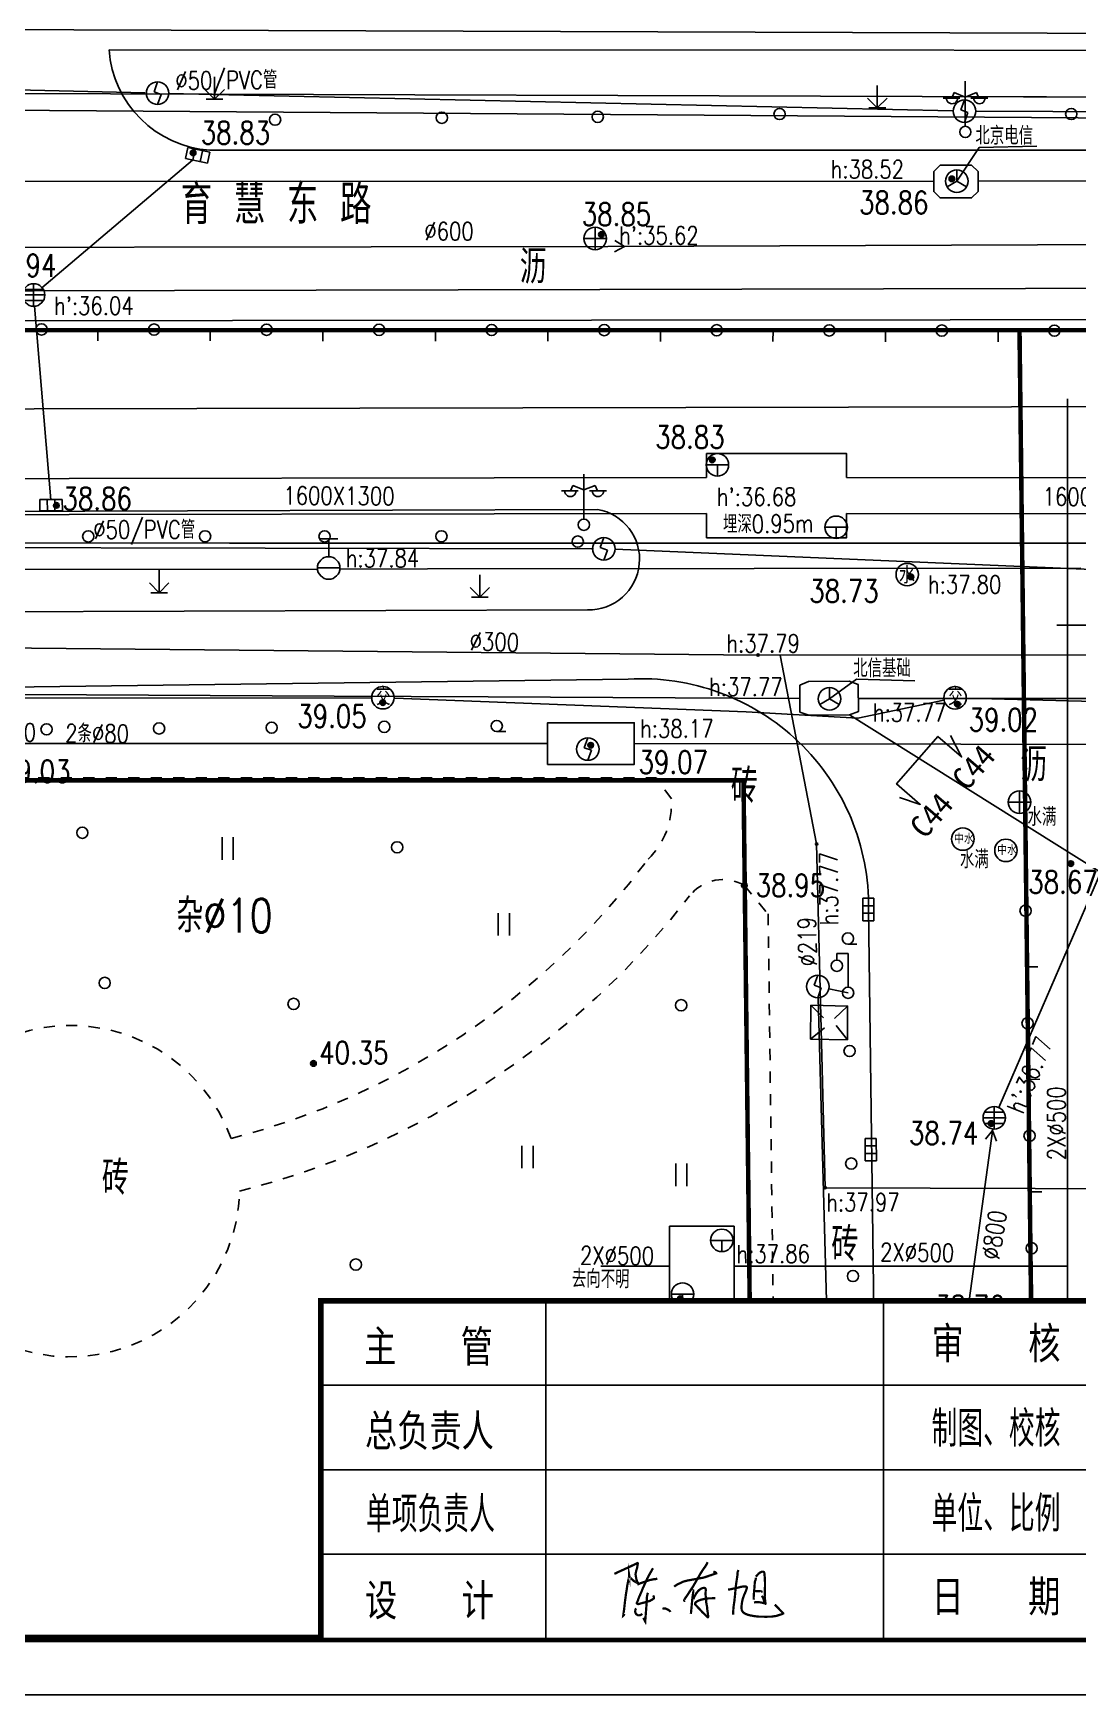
# Model space of a CAD drawing. Header units: inches. Extents: x 505347 to 508499, y 312634 to 313316.
# Drawn here: x 506148.7 to 506195.1, y 312809.9 to 312883.8 of the extents above; entities that cross this region are included whole.
import ezdxf
from ezdxf.enums import TextEntityAlignment as Align
from ezdxf.lldxf.tags import DXFTag

# ---------------------------------------------------------------- set-up
doc = ezdxf.new("R2010")
doc.units = ezdxf.units.IN
doc.header["$LTSCALE"] = 0.5
doc.header["$MEASUREMENT"] = 0
for name, pattern in [('$RECOVER_090104195024-5', [0]), ('ACAD_ISO05W100', [33, 24, -3, 0, -3, 0, -3]), ('XX11', [2, 1, -1])]:
    doc.linetypes.add(name, pattern=pattern)
for name, color, linetype in [('0_RDCAD', 2, 'Continuous'), ('1_RDCAD', 3, 'Continuous'), ('4_RDCAD', 7, 'Continuous'), ('BJ0', 7, 'Continuous'), ('BJ02', 7, 'Continuous'), ('BJ03', 7, 'Continuous'), ('BJ04', 7, 'Continuous'), ('BJ08', 7, 'Continuous'), ('BJ09', 7, 'Continuous'), ('BJ10', 7, 'Continuous'), ('PAPERFRAME', 7, 'Continuous'), ('上水井', 4, 'Continuous'), ('上水注记', 4, 'Continuous'), ('上水管线', 4, 'Continuous'), ('上水高程表', 4, 'Continuous'), ('中水井', 151, 'Continuous'), ('中水注记', 151, 'Continuous'), ('中水管线', 151, 'Continuous'), ('公安交通井', 163, 'Continuous'), ('公安交通管线', 163, 'Continuous'), ('污水井', 247, 'Continuous'), ('污水注记', 247, 'Continuous'), ('污水管线', 247, 'Continuous'), ('污水高程表', 247, 'Continuous'), ('热力井', 40, 'Continuous'), ('热力注记', 40, 'Continuous'), ('热力管线', 40, 'Continuous'), ('热力高程表', 40, 'Continuous'), ('照明井', 193, 'Continuous'), ('照明管线', 193, 'Continuous'), ('燃气注记', 6, 'Continuous'), ('燃气管线', 6, 'Continuous'), ('燃气高程表', 6, 'Continuous'), ('电信井权属', 7, 'Continuous'), ('电信井（北京电信）', 3, 'Continuous'), ('电信井（北信基础）', 3, 'Continuous'), ('电信断面图及编号', 3, 'Continuous'), ('电信管线', 3, 'Continuous'), ('电信高程表', 3, 'Continuous'), ('电力井', 1, 'Continuous'), ('电力注记', 1, 'Continuous'), ('电力管线', 1, 'Continuous'), ('电力高程表', 1, 'Continuous'), ('通信管线', 7, 'Continuous'), ('道路红线', 1, 'Continuous'), ('雨水井', 34, 'Continuous'), ('雨水注记', 34, 'Continuous'), ('雨水管线', 34, 'Continuous'), ('雨水高程表', 34, 'Continuous'), ('雨蓖子', 34, 'Continuous')]:
    doc.layers.add(name, color=color, linetype=linetype)
doc.styles.add('HZ', font='simplex.shx', dxfattribs={"bigfont": 'hztxt'})
doc.styles.get("Standard").update_dxf_attribs({"font": 'txt.shx', "bigfont": 'hztxt.shx'})
doc.styles.add('STYLE1', font='')
doc.styles.add('标题文字', font='', dxfattribs={"width": 0.68})
doc.styles.add('粗等线', font='simhei.ttf')
doc.styles.add('细等线', font='txt.shx', dxfattribs={"bigfont": 'ht.shx'})
doc.styles.get('STYLE1').set_extended_font_data('SimSun')
doc.styles.get('标题文字').set_extended_font_data('SimSun')
tags = doc.linetypes.add('DX', pattern='A,15,-5,[130,ltypeshp.shx,S=1,R=330,X=0,Y=0],-5,15', length=40).pattern_tags.tags
tags[16:17] = [DXFTag(74, 4), DXFTag(75, 0), DXFTag(340, '0'), DXFTag(46, 1.0), DXFTag(50, 0.0), DXFTag(44, 0.0), DXFTag(45, 0.0)]
tags[14:15] = [DXFTag(74, 4), DXFTag(75, 0), DXFTag(340, '0'), DXFTag(46, 1.0), DXFTag(50, 0.0), DXFTag(44, 0.0), DXFTag(45, 0.0)]
tags[4:5] = [DXFTag(74, 4), DXFTag(75, 0), DXFTag(340, '0'), DXFTag(46, 1.0), DXFTag(50, 0.0), DXFTag(44, 0.0), DXFTag(45, 0.0)]
tags = doc.linetypes.add('SS', pattern='A,15,-1.9,[130,ltypeshp.shx,S=1,R=330,X=0,Y=0],-1.2,[130,ltypeshp.shx,S=1,R=330,X=0,Y=0],-1.9,15', length=35).pattern_tags.tags
tags[24:25] = [DXFTag(74, 4), DXFTag(75, 0), DXFTag(340, '0'), DXFTag(46, 1.0), DXFTag(50, 0.0), DXFTag(44, 0.0), DXFTag(45, 0.0)]
tags[22:23] = [DXFTag(74, 4), DXFTag(75, 0), DXFTag(340, '0'), DXFTag(46, 1.0), DXFTag(50, 0.0), DXFTag(44, 0.0), DXFTag(45, 0.0)]
tags[4:5] = [DXFTag(74, 4), DXFTag(75, 0), DXFTag(340, '0'), DXFTag(46, 1.0), DXFTag(50, 0.0), DXFTag(44, 0.0), DXFTag(45, 0.0)]
tags = doc.linetypes.add('TRQZ', pattern='A,15,[130,ltypeshp.shx,S=0.6,R=0,X=0,Y=0],-2.5,[133,ltypeshp.shx,S=0.05,R=0,X=0,Y=0],-2.5,[130,ltypeshp.shx,S=0.6,R=0,X=0,Y=0],15', length=35).pattern_tags.tags
tags[28:29] = [DXFTag(74, 4), DXFTag(75, 0), DXFTag(340, '0'), DXFTag(46, 1.0), DXFTag(50, 0.0), DXFTag(44, 0.0), DXFTag(45, 0.0)]

# ---------------------------------------------------------------- blocks, each defined once
blk = doc.blocks.new('B5461')
for q in [(-0.866025, -0.5), (0, 1), (0.866025, -0.5)]:
    blk.add_line((0, 0), q)
blk.add_circle((0, 0), 1)
blk = doc.blocks.new('B545')
for p, q in [((-1, 0), (1, 0)), ((0, -1), (0, 0))]:
    blk.add_line(p, q)
blk.add_circle((0, 0), 1)
blk = doc.blocks.new('B547')
at = {"linetype": 'Continuous'}
for p, q in [((0, 1), (-0.31427, 0.111111)), ((-0.31427, 0.111111), (0.31427, -0.111111)), ((0, -1), (0.31427, -0.111111))]:
    blk.add_line(p, q, dxfattribs=at)
blk.add_circle((0, 0), 1)
blk = doc.blocks.new('B5422')
at = {"linetype": 'Continuous'}
for p, q in [((-1, 0), (1, 0)), ((-0.866025, 0.5), (0.866025, 0.5)), ((0, 1), (0, -1)), ((-0.866025, -0.5), (0.866025, -0.5))]:
    blk.add_line(p, q, dxfattribs=at)
blk.add_circle((0, 0), 1, dxfattribs=at)
blk = doc.blocks.new('B552')
for p, q in [((0.984668, 0.518566), (-1.015332, 0.518566)), ((-1.015332, 0.518566), (-1.015332, -0.481434)), ((0.984668, -0.481434), (0.984668, 0.518566)), ((-1.015332, -0.481434), (0.984668, -0.481434))]:
    blk.add_line(p, q)
at = {"linetype": 'Continuous'}
for p, q in [((-0.348666, -0.481434), (-0.348666, 0.518566)), ((0.318001, -0.481434), (0.318001, 0.518566))]:
    blk.add_line(p, q, dxfattribs=at)
blk = doc.blocks.new('B5502')
blk.add_circle((0, 0), 1)
at = {"style": '细等线'}
blk.add_text('水', height=1.5, dxfattribs=at).set_placement((-0.74, -0.79))
blk = doc.blocks.new('B5421')
for p, q in [((-1, 0), (1, 0)), ((0, -1), (0, 1))]:
    blk.add_line(p, q)
blk.add_circle((0, 0), 1)
blk = doc.blocks.new('JT')
at = {"layer": '公安交通井'}
blk.add_circle((0, 0), 0.5, dxfattribs=at)
at = {"layer": '公安交通井', "width": 0.8}
blk.add_text('交', height=0.8, dxfattribs=at).set_placement((-0.304, -0.335, -50.185))
blk = doc.blocks.new('BC028')
for p, q in [((0, 0.5), (0, 4.5)), ((-1.98, 3), (-0.49, 3)), ((-0.99, 3.5), (-1.19, 3)), ((0, 3.1), (-0.99, 3.5)), ((0, 3.1), (1, 3.5)), ((0.5, 3), (2, 3)), ((1, 3.5), (1.2, 3))]:
    blk.add_line(p, q)
blk.add_circle((0, 0), 0.5)
for centre in [(-1.19, 3), (1.25, 3)]:
    blk.add_arc(centre, 0.5, 179, 0)
blk = doc.blocks.new('B8211')
blk.add_hatch(color=256).paths.add_polyline_path([(0.25, 0, 1), (-0.25, 0, 1)])
blk.add_circle((0, 0), 0.25)
blk = doc.blocks.new('953')
for p, q in [((0, 2), (0, 0)), ((0, 0), (-0.87, 0.87)), ((-0.75, 0), (0.75, 0)), ((0.87, 0.87), (0, 0))]:
    blk.add_line(p, q)
blk = doc.blocks.new('BC112')
for p, q in [((-0.49, -0.99), (-0.49, 1.01)), ((0.51, -0.99), (0.51, 1.01))]:
    blk.add_line(p, q)
blk = doc.blocks.new('b3525')
for p, q in [((-1, 3.5), (0, 3.5)), ((-1, 2.9), (-1, 3.5)), ((0, 0.5), (0, 3.5))]:
    blk.add_line(p, q)
for centre in [(-1, 2.4), (0, 0)]:
    blk.add_circle(centre, 0.5)
blk = doc.blocks.new('ZS')
blk.add_circle((0, 0), 0.5)
blk.add_text('中水', height=0.4).set_placement((-0.388, -0.202))
blk = doc.blocks.new('B553')
at = {"linetype": 'Continuous'}
for p, q in [((-0.8, 2.6), (0.8, 2.6)), ((0, 1), (0, 2.6)), ((-1, 0), (1, 0))]:
    blk.add_line(p, q, dxfattribs=at)
blk.add_circle((0, 0), 1, dxfattribs=at)
blk = doc.blocks.new('53214')
blk.add_circle((0, 0), 0.1)
for tag in ['路号', '线号', '点号']:
    blk.add_attdef(tag, (0, 0), '', height=0.00001)
blk = doc.blocks.new('111111')
for p, q in [((518331.076, 303651.061), (518751.076, 303651.061)), ((518751.076, 303651.061), (518331.076, 303651.061)), ((518343.576, 303505.111), (518748.576, 303505.111)), ((518331.076, 303502.611), (518751.076, 303502.611))]:
    blk.add_line(p, q)
at = {"const_width": 0.35}
blk.add_lwpolyline([(518343.576, 303648.561), (518748.576, 303648.561), (518748.576, 303505.111), (518343.576, 303505.111)], close=True, dxfattribs=at)
blk = doc.blocks.new('RDCADTITLE')
at = {"ltscale": 10}
blk.add_line((-160, 30), (-130, 30), dxfattribs=at)
at = {"color": 0, "ltscale": 10}
blk.add_lwpolyline([(-180, 30, 0, 0, 0), (0, 30, 0.5, 180, 0)], format="xyseb", dxfattribs=at)
at = {"ltscale": 10, "const_width": 0.5}
blk.add_lwpolyline([(-180, 0), (-180, 30), (0, 30)], dxfattribs=at)
at = {"ltscale": 10}
blk.add_lwpolyline([(-180, 30), (0, 30), (-180, 30)], dxfattribs=at)
at = {"layer": '0_RDCAD', "color": 0}
for p, q in [((-180, 30), (-180, 0)), ((-160, 30), (-160, 0)), ((-130, 30), (-130, 0)), ((-90, 22.5), (-180, 22.5)), ((-90, 15), (-180, 15)), ((0, 7.5), (-180, 7.5)), ((-180, 0), (0, 0))]:
    blk.add_line(p, q, dxfattribs=at)
at = {"layer": '1_RDCAD', "color": 0}
blk.add_line((0, 30), (-180, 30), dxfattribs=at)
at = {"style": 'STYLE1'}
for s, width, p in [('审\u3000\u3000核', 0.75, (-120, 26.25)), ('制图、校核', 0.6, (-120, 18.75)), ('日\u3000\u3000期', 0.75, (-120, 3.75))]:
    blk.add_text(s, height=2.8, dxfattribs=dict(at, width=width)).set_placement(p, align=Align.MIDDLE_CENTER)
for s, width, p in [('主    管', 0.75, (-170.43, 26.02)), ('总负责人', 0.75, (-170.35, 18.52)), ('单项负责人', 0.6, (-170.26, 11.19)), ('单位、比例', 0.6, (-120, 11.25)), ('设\u3000\u3000计', 0.75, (-170.35, 3.45))]:
    blk.add_text(s, height=2.8, dxfattribs=dict(at, width=width)).set_placement(p, align=Align.MIDDLE)
at = {"style": 'STYLE1', "width": 0.75}
for tag, p in [('A1', (-145, 26.25)), ('B1', (-100, 26.25)), ('A3', (-145, 18.75)), ('B2', (-100, 18.75)), ('A4', (-145, 11.25)), ('B3', (-100, 11.25)), ('A4', (-145, 3.75)), ('B4', (-100, 3.75))]:
    blk.add_attdef(tag, text='', height=2.8, dxfattribs=at).set_placement(p, align=Align.MIDDLE_CENTER)
at = {"layer": '4_RDCAD', "style": '标题文字', "width": 0.65}
for tag, height, p in [('C2', 3.4, (-45, 17.95)), ('C3', 3.4, (-45, 11.75)), ('ZTSJ4-09-系统立项编码-流水号+设计阶段-专业代码-图号', 2.8, (-37.62, 3.75))]:
    blk.add_attdef(tag, text='', height=height, dxfattribs=at).set_placement(p, align=Align.MIDDLE_CENTER)
blk = doc.blocks.new('chencunxu')
at = {"const_width": 0.1}
for points in [[(1324.39, 542.404), (1324.474, 542.433), (1324.553, 542.479), (1324.663, 542.524), (1324.819, 542.598), (1325.061, 542.707), (1325.396, 542.872), (1325.415, 542.879), (1325.437, 542.865), (1325.429, 542.83), (1325.421, 542.796), (1325.414, 542.743), (1325.402, 542.663), (1325.383, 542.6), (1325.362, 542.542), (1325.358, 542.518), (1325.349, 542.469), (1325.339, 542.425), (1325.333, 542.377), (1325.345, 542.293), (1325.359, 542.225), (1325.382, 542.114), (1325.425, 542.021), (1325.445, 541.994), (1325.417, 541.996), (1325.345, 542.029), (1325.293, 542.062), (1325.253, 542.088), (1325.192, 542.137), (1325.151, 542.178), (1325.106, 542.229), (1325.063, 542.271), (1325.056, 542.312), (1325.046, 542.367), (1325.046, 542.307), (1325.042, 542.241), (1325.014, 542.116), (1324.992, 542.013), (1324.968, 541.902), (1324.955, 541.811), (1324.942, 541.711), (1324.923, 541.597), (1324.901, 541.461), (1324.889, 541.354), (1324.868, 541.215), (1324.855, 541.1), (1324.84, 540.957), (1324.824, 540.821), (1324.813, 540.737), (1324.802, 540.658), (1324.786, 540.54), (1324.815, 540.565), (1324.841, 540.62)], [(1326.106, 542.65), (1326.045, 542.541), (1325.999, 542.459), (1325.953, 542.378), (1325.92, 542.318), (1325.884, 542.254), (1325.849, 542.185), (1325.807, 542.082), (1325.755, 541.971), (1325.708, 541.873), (1325.678, 541.81), (1325.632, 541.697), (1325.591, 541.596), (1325.539, 541.477), (1325.491, 541.367), (1325.459, 541.294), (1325.444, 541.236), (1325.411, 541.156), (1325.395, 541.117), (1325.395, 541.083), (1325.419, 541.068), (1325.443, 541.054), (1325.708, 541.122), (1325.814, 541.149), (1325.975, 541.201), (1326.057, 541.245), (1326.112, 541.283), (1326.146, 541.314), (1326.152, 541.349), (1326.145, 541.383), (1326.123, 541.425), (1326.116, 541.439)], [(1328.538, 542.915), (1328.507, 542.859), (1328.477, 542.805), (1328.438, 542.737), (1328.351, 542.618), (1328.314, 542.561), (1328.263, 542.482), (1328.23, 542.432), (1328.19, 542.364), (1328.144, 542.283), (1328.066, 542.146), (1328.006, 542.042), (1327.947, 541.942), (1327.884, 541.831), (1327.822, 541.738), (1327.763, 541.65), (1327.712, 541.573), (1327.688, 541.535), (1327.656, 541.484), (1327.588, 541.384), (1327.541, 541.32), (1327.517, 541.277), (1327.495, 541.237), (1327.495, 541.215), (1327.496, 541.208), (1327.505, 541.202), (1327.514, 541.202), (1327.524, 541.205), (1327.533, 541.211)], [(1325.413, 541.926), (1325.475, 541.946), (1325.554, 541.983), (1325.686, 542.03), (1325.772, 542.06), (1325.902, 542.102), (1325.972, 542.125), (1326.085, 542.149), (1326.176, 542.167), (1326.233, 542.167), (1326.301, 542.193)], [(1327.048, 541.827), (1327.071, 541.848), (1327.114, 541.878), (1327.177, 541.92), (1327.222, 541.946), (1327.282, 541.972), (1327.39, 542.023), (1327.452, 542.052), (1327.584, 542.089), (1327.702, 542.115), (1327.874, 542.145), (1327.949, 542.158), (1328.066, 542.18), (1328.185, 542.202), (1328.326, 542.226), (1328.425, 542.254), (1328.554, 542.298), (1328.612, 542.318), (1328.709, 542.35), (1328.84, 542.396), (1328.878, 542.409), (1328.917, 542.423), (1328.91, 542.443), (1328.898, 542.452), (1328.877, 542.469), (1328.829, 542.488), (1328.789, 542.498)], [(1329.905, 542.571), (1329.893, 542.542), (1329.883, 542.518), (1329.871, 542.488), (1329.864, 542.43), (1329.864, 542.388), (1329.855, 542.309), (1329.839, 542.203), (1329.816, 542.049), (1329.805, 541.972), (1329.79, 541.859), (1329.777, 541.74), (1329.764, 541.587), (1329.756, 541.486), (1329.739, 541.335), (1329.728, 541.214), (1329.713, 541.115), (1329.703, 541.047), (1329.691, 540.964), (1329.679, 540.83), (1329.673, 540.748), (1329.67, 540.691), (1329.668, 540.645), (1329.666, 540.59)], [(1330.68, 542.225), (1330.677, 542.18), (1330.667, 542.136), (1330.654, 542.1), (1330.638, 542.063), (1330.631, 542.034), (1330.629, 542.016), (1330.628, 541.988), (1330.626, 541.947), (1330.619, 541.831), (1330.6, 541.615), (1330.593, 541.537), (1330.587, 541.467), (1330.582, 541.371), (1330.583, 541.254)], [(1330.677, 542.272), (1330.715, 542.316), (1330.739, 542.345), (1330.799, 542.408), (1330.845, 542.445), (1330.897, 542.476), (1330.938, 542.49), (1330.98, 542.497), (1331.006, 542.495), (1331.021, 542.49), (1331.037, 542.476), (1331.051, 542.451), (1331.059, 542.405), (1331.061, 542.366), (1331.072, 542.26), (1331.079, 542.152), (1331.084, 542.014), (1331.084, 541.867), (1331.081, 541.763), (1331.078, 541.671), (1331.076, 541.577), (1331.073, 541.474), (1331.071, 541.41), (1331.072, 541.369), (1331.073, 541.338), (1331.08, 541.292), (1331.085, 541.258), (1331.092, 541.217), (1331.098, 541.178), (1331.098, 541.152), (1331.103, 541.12), (1331.108, 541.083), (1331.108, 541.076), (1331.104, 541.069), (1331.099, 541.069), (1331.096, 541.071), (1331.094, 541.073), (1331.072, 541.116), (1331.054, 541.168), (1331.03, 541.24), (1331.016, 541.286), (1330.985, 541.351), (1330.976, 541.371), (1330.958, 541.399), (1330.941, 541.425)], [(1325.891, 541.553), (1325.868, 541.516), (1325.858, 541.482), (1325.849, 541.428), (1325.84, 541.378), (1325.837, 541.338), (1325.837, 541.302), (1325.829, 541.212), (1325.825, 541.108), (1325.805, 540.847), (1325.794, 540.7), (1325.774, 540.444), (1325.763, 540.281), (1325.729, 540.339), (1325.702, 540.403), (1325.683, 540.45)], [(1327.862, 541.665), (1327.877, 541.669), (1327.888, 541.669), (1327.894, 541.665), (1327.899, 541.658), (1327.901, 541.645), (1327.902, 541.626), (1327.9, 541.609), (1327.896, 541.587), (1327.89, 541.561), (1327.881, 541.482), (1327.859, 541.331), (1327.844, 541.172), (1327.829, 541.008), (1327.815, 540.857), (1327.807, 540.773), (1327.791, 540.622)], [(1327.901, 541.275), (1327.918, 541.304), (1327.928, 541.332), (1327.944, 541.38), (1327.975, 541.44), (1328.003, 541.481), (1328.039, 541.546), (1328.103, 541.622), (1328.17, 541.689), (1328.223, 541.726), (1328.288, 541.758), (1328.344, 541.773), (1328.383, 541.776), (1328.41, 541.769), (1328.435, 541.749), (1328.449, 541.728), (1328.452, 541.683), (1328.452, 541.655), (1328.449, 541.62), (1328.443, 541.529), (1328.443, 541.471), (1328.449, 541.424), (1328.46, 541.347), (1328.466, 541.267), (1328.469, 541.157), (1328.482, 541.081), (1328.492, 541.024), (1328.507, 540.954), (1328.516, 540.877), (1328.522, 540.796), (1328.537, 540.701), (1328.55, 540.607), (1328.558, 540.537), (1328.557, 540.498), (1328.554, 540.471), (1328.547, 540.467), (1328.542, 540.468), (1328.534, 540.474), (1328.466, 540.542), (1328.298, 540.702), (1328.142, 540.87), (1328.048, 540.971), (1327.998, 541.024), (1327.985, 541.037), (1327.976, 541.061), (1327.976, 541.079), (1327.979, 541.096), (1327.983, 541.102), (1327.994, 541.117), (1328.038, 541.157), (1328.06, 541.17), (1328.112, 541.199), (1328.15, 541.216), (1328.188, 541.231), (1328.227, 541.246), (1328.274, 541.259), (1328.376, 541.28), (1328.488, 541.303), (1328.591, 541.312), (1328.692, 541.312), (1328.763, 541.315), (1328.883, 541.314)], [(1329.444, 541.7), (1329.526, 541.71), (1329.584, 541.723), (1329.666, 541.741), (1329.731, 541.755), (1329.796, 541.769), (1329.922, 541.796), (1330.005, 541.82), (1330.085, 541.832), (1330.134, 541.837), (1330.184, 541.84), (1330.218, 541.839), (1330.242, 541.833), (1330.259, 541.825), (1330.272, 541.816), (1330.281, 541.806), (1330.283, 541.796), (1330.275, 541.76), (1330.267, 541.735), (1330.258, 541.708), (1330.249, 541.674), (1330.226, 541.616), (1330.196, 541.548), (1330.165, 541.479), (1330.141, 541.416), (1330.114, 541.343), (1330.092, 541.269), (1330.073, 541.187), (1330.06, 541.113), (1330.049, 541.035), (1330.043, 540.973), (1330.039, 540.927), (1330.039, 540.901), (1330.039, 540.87), (1330.047, 540.832), (1330.051, 540.798), (1330.062, 540.766), (1330.104, 540.701), (1330.147, 540.665), (1330.192, 540.637), (1330.246, 540.612), (1330.317, 540.583), (1330.413, 540.557), (1330.608, 540.521), (1330.797, 540.499), (1330.979, 540.496), (1331.125, 540.495), (1331.275, 540.496), (1331.368, 540.497), (1331.48, 540.514), (1331.601, 540.533), (1331.723, 540.574), (1331.825, 540.606), (1331.894, 540.638), (1331.896, 540.645), (1331.894, 540.65), (1331.878, 540.668), (1331.822, 540.724), (1331.749, 540.795), (1331.675, 540.877), (1331.598, 540.951), (1331.569, 540.98), (1331.558, 540.991), (1331.54, 541.011), (1331.516, 541.029)], [(1330.6, 541.117), (1330.632, 541.132), (1330.658, 541.139), (1330.7, 541.143), (1330.755, 541.144), (1330.81, 541.14), (1330.871, 541.133), (1330.922, 541.125), (1330.984, 541.11), (1331, 541.107), (1331.03, 541.1), (1331.049, 541.095)], [(1330.603, 541.644), (1330.65, 541.639), (1330.679, 541.636), (1330.716, 541.628), (1330.769, 541.625), (1330.828, 541.625), (1330.874, 541.626), (1330.911, 541.62), (1330.933, 541.613), (1330.933, 541.606), (1330.93, 541.599), (1330.922, 541.592), (1330.92, 541.585), (1330.914, 541.578)], [(1325.363, 540.864), (1325.348, 540.851), (1325.339, 540.837), (1325.329, 540.813), (1325.326, 540.799), (1325.323, 540.774), (1325.321, 540.752), (1325.32, 540.724), (1325.322, 540.693), (1325.327, 540.674), (1325.339, 540.643), (1325.371, 540.605), (1325.4, 540.582), (1325.422, 540.571), (1325.449, 540.56), (1325.474, 540.556), (1325.498, 540.556), (1325.519, 540.56), (1325.548, 540.569), (1325.57, 540.579), (1325.59, 540.591), (1325.609, 540.607), (1325.63, 540.625)], [(1326.53, 540.866), (1326.564, 540.865), (1326.595, 540.863), (1326.623, 540.861), (1326.661, 540.858), (1326.695, 540.844), (1326.727, 540.83), (1326.771, 540.811), (1326.807, 540.79), (1326.839, 540.76), (1326.873, 540.729), (1326.885, 540.705)]]:
    blk.add_lwpolyline(points, dxfattribs=at)

msp = doc.modelspace()

# ---------------------------------------------------------------- linework, layer by layer
at = {"layer": 'BJ0'}
msp.add_line((506196.396, 312857.478, 82.3), (506194.146, 312857.478, 82.3), dxfattribs=at)
at = {"layer": 'BJ02'}
for points, elevation in [([(506183.204, 312840.586), (506183.193, 312839.087)], 181.337), ([(506183.204, 312840.586), (506184.843, 312840.553), (506184.832, 312839.054)], 181.337), ([(506183.204, 312840.586), (506183.772, 312840.024)], 181.337), ([(506184.843, 312840.553), (506184.261, 312840.004)], 181.337), ([(506184.832, 312839.054), (506184.339, 312839.685)], 181.243), ([(506183.193, 312839.087), (506183.822, 312839.581)], 181.243), ([(506183.193, 312839.087), (506184.832, 312839.054)], 181.243)]:
    msp.add_lwpolyline(points, dxfattribs=dict(at, elevation=elevation))
at = {"layer": 'BJ04'}
for points, elevation in [([(506152.034, 312883.043, 0.375544), (506156.513, 312878.586), (506227.107, 312878.586)], 121.335), ([(506173.732, 312862.622, -0.931803), (506173.289, 312858.161, -2.909446)], 82.3), ([(506175.095, 312855.08, -0.43612), (506185.773, 312844.849), (506186.194, 312812.449)], 121.267)]:
    msp.add_lwpolyline(points, format="xyb", dxfattribs=dict(at, elevation=elevation))
for points, elevation in [([(506152.034, 312883.043), (506227.107, 312883.009)], 121.335), ([(506173.732, 312862.622), (506146.396, 312862.523)], 82.3), ([(506146.395, 312858.066), (506173.289, 312858.161)], 82.3)]:
    msp.add_lwpolyline(points, dxfattribs=dict(at, elevation=elevation))
at = {"layer": 'BJ04', "linetype": 'Continuous'}
for points, elevation in [([(506144.279, 312870.625), (506148.779, 312870.62)], 82.3), ([(506149.279, 312870.619), (506153.779, 312870.614)], 82.3), ([(506151.529, 312870.616), (506151.528, 312870.116)], 82.3), ([(506154.279, 312870.613), (506158.779, 312870.607)], 82.3), ([(506156.529, 312870.61), (506156.528, 312870.11)], 82.3), ([(506159.279, 312870.607), (506163.779, 312870.601)], 82.3), ([(506161.529, 312870.604), (506161.528, 312870.104)], 82.3), ([(506164.279, 312870.601), (506168.779, 312870.595)], 82.3), ([(506166.529, 312870.598), (506166.528, 312870.098)], 82.3), ([(506169.279, 312870.594), (506173.779, 312870.589)], 82.3), ([(506171.529, 312870.592), (506171.528, 312870.092)], 82.3), ([(506174.279, 312870.588), (506178.779, 312870.583)], 82.3), ([(506176.529, 312870.585), (506176.528, 312870.085)], 82.3), ([(506179.279, 312870.582), (506183.779, 312870.576)], 82.3), ([(506181.529, 312870.579), (506181.528, 312870.079)], 82.3), ([(506184.279, 312870.576), (506188.779, 312870.57)], 82.3), ([(506186.529, 312870.573), (506186.528, 312870.073)], 82.3), ([(506189.279, 312870.57), (506193.779, 312870.564)], 82.3), ([(506191.529, 312870.567), (506191.528, 312870.067)], 82.3), ([(506194.279, 312870.563), (506198.779, 312870.558)], 82.3), ([(506175.095, 312855.08), (506146.396, 312854.709)], 121.267), ([(506192.745, 312845.04), (506192.719, 312846.502)], 82.3), ([(506192.835, 312840.041), (506192.754, 312844.54)], 82.3), ([(506192.795, 312842.29), (506193.295, 312842.3)], 82.3), ([(506192.926, 312835.042), (506192.845, 312839.541)], 82.3), ([(506192.885, 312837.291), (506193.385, 312837.3)], 82.3), ([(506193.016, 312830.042), (506192.935, 312834.542)], 82.3), ([(506192.976, 312832.292), (506193.476, 312832.301)], 82.3), ([(506193.107, 312825.043), (506193.025, 312829.543)], 82.3), ([(506193.066, 312827.293), (506193.566, 312827.302)], 82.3)]:
    msp.add_lwpolyline(points, dxfattribs=dict(at, elevation=elevation))
at = {"layer": 'BJ04', "linetype": 'XX11', "elevation": 181.816}
msp.add_lwpolyline([(506146.882, 312850.69), (506176.339, 312850.687)], dxfattribs=at)
at = {"layer": 'BJ04', "linetype": 'XX11', "elevation": 181.598}
for points in [[(506175.99, 312847.086, 0.216694), (506177.012, 312849.755), (506176.339, 312850.687)], [(506157.453, 312834.663, 0.171346), (506175.99, 312847.086, -0.009365), (506175.99, 312847.086, -0.009365)], [(506143.209, 312829.913, 0.827962), (506157.829, 312832.322, 0.16749), (506177.823, 312845.446, -0.378046), (506180.258, 312845.914), (506181.315, 312844.644), (506181.724, 312812.449)], [(506157.453, 312834.663, 0.830851), (506142.779, 312832.342, 2.884813)]]:
    msp.add_lwpolyline(points, format="xyb", dxfattribs=at)
at = {"layer": 'BJ04', "linetype": 'Continuous'}
for centre in [(506149.029, 312870.62, 82.3), (506154.029, 312870.613, 82.3), (506159.029, 312870.607, 82.3), (506164.029, 312870.601, 82.3), (506169.029, 312870.595, 82.3), (506174.029, 312870.588, 82.3), (506179.029, 312870.582, 82.3), (506184.029, 312870.576, 82.3), (506189.029, 312870.57, 82.3), (506194.029, 312870.564, 82.3), (506192.75, 312844.79, 82.3), (506192.84, 312839.791, 82.3), (506192.93, 312834.792, 82.3), (506193.021, 312829.793, 82.3)]:
    msp.add_circle(centre, 0.25, dxfattribs=at)
at = {"layer": 'BJ09'}
for p, q in [((506156.718, 312881.851, 82.3), (506156.718, 312880.851, 82.3)), ((506156.718, 312880.851, 82.3), (506156.283, 312881.286, 82.3)), ((506157.153, 312881.286, 82.3), (506156.718, 312880.851, 82.3)), ((506186.16, 312881.459, 82.3), (506186.16, 312880.459, 82.3)), ((506156.343, 312880.851, 82.3), (506157.093, 312880.851, 82.3)), ((506186.16, 312880.459, 82.3), (506185.725, 312880.894, 82.3)), ((506185.785, 312880.459, 82.3), (506186.535, 312880.459, 82.3)), ((506186.595, 312880.894, 82.3), (506186.16, 312880.459, 82.3))]:
    msp.add_line(p, q, dxfattribs=at)
at = {"layer": 'BJ09', "linetype": 'Continuous'}
for p, q in [((506169.255, 312852.747, 179.622), (506169.655, 312852.747, 160.217)), ((506184.857, 312843.304, 179.622), (506185.257, 312843.304, 160.217))]:
    msp.add_line(p, q, dxfattribs=at)
for centre in [(506166.815, 312880.024, 82.3), (506173.742, 312880.066, 82.3), (506181.822, 312880.191, 82.3), (506194.78, 312880.191, 82.3), (506159.408, 312879.939, 82.3), (506151.107, 312861.423, 121.11), (506156.298, 312861.427, 121.11), (506161.605, 312861.423, 121.11), (506166.797, 312861.427, 121.11), (506172.854, 312861.192, 121.11), (506149.255, 312852.85, 82.3), (506154.255, 312852.887, 82.3), (506159.255, 312852.924, 82.3), (506164.255, 312852.961, 82.3), (506169.255, 312852.997, 82.3), (506169.255, 312852.997, 179.622), (506150.844, 312848.253, 181.598), (506164.831, 312847.607, 181.598), (506184.857, 312843.554, 82.3), (506184.857, 312843.554, 82.3), (506184.857, 312843.554, 179.622), (506151.837, 312841.579, 181.598), (506160.229, 312840.647, 181.598), (506177.449, 312840.588, 220.853), (506184.932, 312838.555, 82.3), (506185.007, 312833.555, 82.3), (506162.995, 312829.064, 181.598), (506185.082, 312828.556, 82.3)]:
    msp.add_circle(centre, 0.25, dxfattribs=at)
at = {"layer": '上水管线', "linetype": 'SS', "ltscale": 0.6}
for points, elevation in [([(506192.656, 312880.951), (506147.6, 312881.096)], 121.36), ([(506193.678, 312880.948), (506192.656, 312880.951)], 121.36), ([(506199.034, 312880.93), (506193.678, 312880.948)], 121.36), ([(506157.388, 312861.128), (506137.1, 312861.134)], 82.3), ([(506192.554, 312861.117), (506157.388, 312861.128)], 82.3), ([(506197.783, 312861.116), (506192.554, 312861.117)], 82.3), ([(506142.366, 312859.946), (506161.262, 312859.972)], 82.3), ([(506162.287, 312859.973), (506166.182, 312859.978)], 82.3), ([(506166.182, 312859.978), (506195.203, 312860.018)], 82.3)]:
    msp.add_lwpolyline(points, dxfattribs=dict(at, elevation=elevation))
at = {"layer": '中水管线', "linetype": 'SS', "ltscale": 0.6, "elevation": 122.209}
msp.add_lwpolyline([(506107.198, 312884.074), (506228.318, 312883.659)], dxfattribs=at)
at = {"layer": '公安交通管线'}
for points, elevation in [([(505989.438, 312881.485), (506228.318, 312879.786)], 122.002), ([(506163.689, 312854.255), (506116.015, 312854.215)], 121.75), ([(506189.122, 312854.147), (506185.299, 312853.34), (506180.339, 312853.62), (506164.723, 312854.235)], 121.75), ([(506227.081, 312853.264), (506190.112, 312854.238)], 121.75)]:
    msp.add_lwpolyline(points, dxfattribs=dict(at, elevation=elevation))
at = {"layer": '污水管线', "elevation": 82.3}
for points in [[(506228.318, 312874.528), (506216.185, 312874.461), (506174.195, 312874.31), (506132.105, 312874.248), (506090.945, 312874.454), (506090.186, 312874.452)], [(506174.499, 312874.571), (506174.924, 312874.307), (506174.483, 312874.071)]]:
    msp.add_lwpolyline(points, dxfattribs=at)
at = {"layer": '热力管线', "elevation": 82.3}
for points in [[(506228.318, 312867.261), (505989.438, 312866.762)], [(506194.61, 312821.546), (506194.61, 312867.535)], [(506178.58, 312864.036), (506178.58, 312865.106), (506184.798, 312865.106), (506184.798, 312864.036)], [(506178.579, 312864.036), (506140.804, 312863.986)], [(506221.208, 312864.031), (506184.798, 312864.036)], [(506178.581, 312862.436), (506140.806, 312862.386)], [(506184.798, 312862.436), (506184.798, 312861.366), (506178.58, 312861.366), (506178.58, 312862.436)], [(506221.208, 312862.431), (506184.798, 312862.436)], [(506173.882, 312828.993), (506176.934, 312828.993)], [(506179.807, 312828.993), (506194.61, 312828.993)]]:
    msp.add_lwpolyline(points, dxfattribs=at)
msp.add_lwpolyline([(506179.807, 312830.765), (506176.934, 312830.765), (506176.934, 312827.221), (506179.807, 312827.221)], close=True, dxfattribs=at)
at = {"layer": '照明管线', "elevation": 82.3}
for points in [[(506145.337, 312881.331), (506153.641, 312881.132)], [(506154.676, 312881.108), (506189.513, 312880.328)], [(506190.532, 312880.314), (506228.318, 312880.158)], [(506144.367, 312860.928), (506173.548, 312860.873)], [(506174.517, 312860.851), (506200.208, 312859.76)], [(506184.006, 312841.32), (506184.865, 312841.141)], [(506184.259, 312814.543), (506183.53, 312840.923)]]:
    msp.add_lwpolyline(points, dxfattribs=at)
at = {"layer": '燃气管线', "linetype": 'TRQZ', "ltscale": 0.5}
for p, q in [((506086.708, 312857.05, 82.3), (506180.866, 312856.148, 82.3)), ((506180.866, 312856.148, 82.3), (506227.049, 312856.18, 82.3))]:
    msp.add_line(p, q, dxfattribs=at)
at = {"layer": '燃气管线', "linetype": 'TRQZ', "ltscale": 0.5, "elevation": 82.3}
for points in [[(506181.852, 312856.149), (506183.466, 312847.758)], [(506183.846, 312832.478), (506183.466, 312847.758)], [(506183.846, 312832.478), (506216.512, 312832.378)]]:
    msp.add_lwpolyline(points, dxfattribs=at)
at = {"layer": '燃气管线', "linetype": 'TRQZ', "ltscale": 0.5}
msp.add_point((506180.866, 312856.148, 82.3), dxfattribs=at)
at = {"layer": '电信井权属', "elevation": 121.161}
msp.add_lwpolyline([(506189.694, 312877.21), (506190.693, 312878.71), (506193.255, 312878.77)], dxfattribs=at)
at = {"layer": '电信井权属', "elevation": 121.325, "flags": 128}
msp.add_lwpolyline([(506184.036, 312854.207), (506185.239, 312855.073), (506187.824, 312855.006)], dxfattribs=at)
at = {"layer": '电信断面图及编号', "elevation": 82.3}
msp.add_lwpolyline([(506189.414, 312852.575), (506189.91, 312851.62), (506188.859, 312852.536), (506187.023, 312850.424), (506188.072, 312849.511), (506187.145, 312849.819)], dxfattribs=at)
at = {"layer": '电信管线', "linetype": 'DX'}
for points, elevation in [([(506188.955, 312877.914), (506188.672, 312877.631), (506188.672, 312876.746), (506188.954, 312876.464), (506190.354, 312876.463), (506190.637, 312876.746), (506190.637, 312877.631), (506190.355, 312877.914)], 121.742), ([(506182.716, 312854.815), (506183.112, 312854.97), (506184.916, 312854.983), (506185.314, 312854.835), (506185.323, 312853.641), (506184.925, 312853.487), (506183.124, 312853.472), (506182.721, 312853.616)], 42.765)]:
    msp.add_lwpolyline(points, close=True, dxfattribs=dict(at, elevation=elevation))
for points, elevation in [([(506094.888, 312877.193), (506188.672, 312877.21)], 82.3), ([(506190.637, 312877.211), (506200.132, 312877.218)], 82.3), ([(506148.274, 312854.402), (506162.038, 312854.327)], 43.765), ([(506162.038, 312854.327), (506168.878, 312854.29)], 43.765), ([(506168.878, 312854.29), (506182.718, 312854.215)], 43.765), ([(506185.319, 312854.215), (506201.409, 312854.217)], 43.765), ([(506195.011, 312847.163), (506184.925, 312853.487)], 82.3), ([(506202.472, 312842.485), (506195.011, 312847.163)], 82.3)]:
    msp.add_lwpolyline(points, dxfattribs=dict(at, elevation=elevation))
at = {"layer": '电力管线', "elevation": 82.3}
msp.add_lwpolyline([(506171.511, 312851.287), (506175.363, 312851.287), (506175.363, 312853.139), (506171.511, 312853.139)], close=True, dxfattribs=at)
for points in [[(506171.511, 312852.213), (506128.408, 312852.217)], [(506218.879, 312852.127), (506175.363, 312852.213)]]:
    msp.add_lwpolyline(points, dxfattribs=at)
at = {"layer": '道路红线'}
for p, q in [((505920.091, 312850.584, 82.3), (506180.218, 312850.584, 82.3)), ((506180.218, 312850.584, 82.3), (506180.671, 312812.449, 82.3))]:
    msp.add_line(p, q, dxfattribs=at)
at = {"layer": '道路红线', "linetype": 'ACAD_ISO05W100', "const_width": 0.2, "elevation": 82.3}
for points in [[(505903.439, 312870.584), (506192.481, 312870.584)], [(506192.481, 312870.584), (506193.172, 312812.449)], [(506192.481, 312870.584), (506228.318, 312870.584)]]:
    msp.add_lwpolyline(points, dxfattribs=at)
at = {"layer": '雨水管线', "elevation": 82.3}
for points in [[(506095.353, 312887.255), (506094.11, 312872.228), (506148.623, 312872.336), (506205.354, 312872.467), (506228.318, 312872.429)], [(506149.047, 312872.462), (506155.743, 312878.144)], [(506148.721, 312871.655), (506149.441, 312863.054)], [(506228.318, 312871.029), (506205.355, 312871.066), (506093.713, 312870.956), (506046.396, 312870.909), (505997.921, 312870.977)], [(506197.149, 312848.936), (506191.559, 312836.047)], [(506191.292, 312835.093), (506190.069, 312826.179)], [(506190.964, 312834.636), (506191.282, 312835.022), (506191.457, 312834.554)]]:
    msp.add_lwpolyline(points, dxfattribs=at)

# ---------------------------------------------------------------- block references
for p in [(-12497.139, 9307.337, 82.3), (-12497.139, 9158.888, 82.3)]:
    msp.add_blockref('111111', p)
at = {"layer": 'BJ03', "linetype": 'Continuous', "xscale": 0.5, "yscale": 0.5, "zscale": 0.5}
for p in [(506190.073, 312879.397, 82.3), (506173.125, 312861.941, 181.301)]:
    msp.add_blockref('BC028', p, dxfattribs=at)
at = {"layer": 'BJ03', "xscale": 0.5, "yscale": 0.5, "zscale": 0.5}
msp.add_blockref('b3525', (506184.865, 312841.141, 181.312), dxfattribs=at)
at = {"layer": 'BJ08', "xscale": 0.5, "yscale": 0.5, "zscale": 0.5}
for p in [(506155.765, 312878.467, 121.129), (506189.476, 312877.312, 121.161), (506173.904, 312874.837, 121.154), (506178.831, 312864.819, 121.129), (506149.689, 312862.802, 121.157), (506187.656, 312859.628, 121.034), (506164.189, 312854.037, 121.347), (506189.721, 312853.962, 121.317), (506173.431, 312852.14, 121.373), (506194.757, 312846.882, 120.972), (506180.258, 312845.914, 121.247), (506161.113, 312838.001, 122.65), (506191.223, 312835.331, 121.038), (506177.41, 312827.544, 122.06)]:
    msp.add_blockref('B8211', p, dxfattribs=at)
at = {"layer": 'BJ09', "linetype": 'Continuous', "xscale": 0.5, "yscale": 0.5, "zscale": 0.5}
for name, p in [('953', (506154.257, 312858.918, 82.3)), ('953', (506168.504, 312858.717, 82.3)), ('BC112', (506157.296, 312847.549, 121.555)), ('BC112', (506169.561, 312844.18, 121.555)), ('BC112', (506170.614, 312833.838, 121.555)), ('BC112', (506177.45, 312833.045, 121.555))]:
    msp.add_blockref(name, p, dxfattribs=at)
at = {"layer": '上水井', "xscale": 0.5, "yscale": 0.5, "zscale": 0.5}
for name, p in [('B553', (506161.788, 312860.019, 121.585)), ('B5502', (506187.494, 312859.725, 181.215))]:
    msp.add_blockref(name, p, dxfattribs=at)
at = {"layer": '中水井'}
for p in [(506189.96, 312847.974, 181.189), (506191.878, 312847.471, 82.3)]:
    msp.add_blockref('ZS', p, dxfattribs=at)
at = {"layer": '公安交通井'}
for p in [(506164.199, 312854.255, 121.347), (506189.616, 312854.251, 121.317)]:
    msp.add_blockref('JT', p, dxfattribs=at)
at = {"layer": '污水井', "xscale": 0.5, "yscale": 0.5, "zscale": 0.5}
for p in [(506173.628, 312874.658, 121.154), (506192.481, 312849.612, 181.227)]:
    msp.add_blockref('B5421', p, dxfattribs=at)
at = {"layer": '热力井', "xscale": 0.5, "yscale": 0.5, "zscale": 0.5}
for p in [(506179.058, 312864.604, 121.129), (506184.333, 312861.827, 121.342), (506179.255, 312830.141, 82.3), (506177.513, 312827.75, 182.241)]:
    msp.add_blockref('B545', p, dxfattribs=at)
at = {"layer": '照明井', "xscale": 0.5, "yscale": 0.5, "zscale": 0.5}
for p in [(506154.188, 312881.119, 121.33), (506190.034, 312880.316, 121.268), (506174.012, 312860.872, 121.269), (506183.517, 312841.422, 181.328)]:
    msp.add_blockref('B547', p, dxfattribs=at)
at = {"layer": '燃气高程表'}
ref = msp.add_blockref('53214', (506180.866, 312856.148, 82.3), dxfattribs=dict(at, xscale=0.5, yscale=0.5, zscale=0.5))
ref.add_attrib('路号', '97-5008', (506180.866, 312856.148, 53296.3), dxfattribs={"layer": '0', "height": 0.000005})
ref.add_attrib('线号', '1', (506180.866, 312856.148, 53296.3), dxfattribs={"layer": '0', "height": 0.000005})
ref.add_attrib('点号', '19', (506180.866, 312856.148, 53296.3), dxfattribs={"layer": '0', "height": 0.000005})
ref = msp.add_blockref('53214', (506183.466, 312847.758, 82.3), dxfattribs=dict(at, xscale=0.5, yscale=0.5, zscale=0.5))
ref.add_attrib('路号', '97-5008', (506183.466, 312847.758, 53296.3), dxfattribs={"layer": '0', "height": 0.000005})
ref.add_attrib('线号', '1', (506183.466, 312847.758, 53296.3), dxfattribs={"layer": '0', "height": 0.000005})
ref.add_attrib('点号', '19', (506183.466, 312847.758, 53296.3), dxfattribs={"layer": '0', "height": 0.000005})
ref = msp.add_blockref('53214', (506183.846, 312832.478, 82.3), dxfattribs=dict(at, xscale=0.5, yscale=0.5, zscale=0.5))
ref.add_attrib('路号', '97-5008', (506183.846, 312832.478, 53296.3), dxfattribs={"layer": '0', "height": 0.000005})
ref.add_attrib('线号', '1', (506183.846, 312832.478, 53296.3), dxfattribs={"layer": '0', "height": 0.000005})
ref.add_attrib('点号', '19', (506183.846, 312832.478, 53296.3), dxfattribs={"layer": '0', "height": 0.000005})
at = {"layer": '电信井（北京电信）', "xscale": 0.5, "yscale": 0.5, "zscale": 0.5}
msp.add_blockref('B5461', (506189.694, 312877.21, 121.161), dxfattribs=at)
at = {"layer": '电信井（北信基础）', "xscale": 0.5, "yscale": 0.5, "zscale": 0.5}
msp.add_blockref('B5461', (506184.036, 312854.207, 121.325), dxfattribs=at)
at = {"layer": '电力井', "xscale": 0.5, "yscale": 0.5, "zscale": 0.5}
msp.add_blockref('B547', (506173.302, 312851.972, 121.373), dxfattribs=at)
at = {"layer": '雨水井', "xscale": 0.5, "yscale": 0.5, "zscale": 0.5}
for p in [(506148.68, 312872.15, 121.237), (506191.36, 312835.588, 181.219)]:
    msp.add_blockref('B5422', p, dxfattribs=at)
at = {"layer": '雨蓖子', "yscale": 0.5, "zscale": 0.5}
for p, xscale, rotation in [((506155.976, 312878.341, 121.129), 0.5000000000000189, 348.2671140745607), ((506149.462, 312862.802, 121.157), 0.5000000000000446, 0.274093773692149), ((506185.773, 312844.849, 181.108), 0.5000000000000284, 90.11147344736932), ((506185.878, 312834.181, 181.085), 0.5000000000001132, 90.2257507268996)]:
    msp.add_blockref('B552', p, dxfattribs=dict(at, xscale=xscale, rotation=rotation))

# ---------------------------------------------------------------- texts
at = {"layer": 'BJ08', "style": 'HZ', "width": 0.8}
for s, p in [('38.83', (506156.102, 312878.859, 121.129)), ('38.86', (506185.351, 312875.757, 121.161)), ('38.85', (506173.033, 312875.238, 121.154)), ('38.94', (506146.61, 312872.963, 121.237)), ('38.83', (506176.295, 312865.336, 121.129)), ('38.86', (506149.962, 312862.602, 121.157)), ('38.73', (506183.139, 312858.494, 121.034)), ('39.05', (506160.393, 312852.934, 121.347)), ('39.02', (506190.22, 312852.774, 121.317)), ('39.03', (506147.232, 312850.485, 121.335)), ('39.07', (506175.556, 312850.89, 121.373)), ('38.95', (506180.758, 312845.414, 121.247)), ('38.67', (506192.868, 312845.564, 120.972)), ('40.35', (506161.364, 312837.978, 122.65)), ('38.74', (506187.566, 312834.408, 121.038)), ('39.76', (506175.679, 312826.063, 122.06)), ('38.76', (506188.725, 312826.688, 121.055))]:
    msp.add_text(s, height=1, dxfattribs=at).set_placement(p)
at = {"layer": 'BJ10', "linetype": 'Continuous', "style": 'HZ', "width": 0.8}
for s, height, p in [('育 慧 东 路', 1.75, (506155.212, 312875.303, 82.3)), ('沥', 1.5, (506170.276, 312872.651, 82.3)), ('沥', 1.5, (506192.513, 312850.524, 82.3)), ('砖', 1.5, (506179.656, 312849.59, 82.3)), ('杂%%c10', 1.5, (506155.018, 312843.819, 82.3)), ('砖', 1.5, (506151.713, 312832.172, 82.3)), ('砖', 1.5, (506184.12, 312829.218, 82.3))]:
    msp.add_text(s, height=height, dxfattribs=at).set_placement(p)
at = {"layer": '上水注记', "linetype": '$RECOVER_090104195024-5', "style": 'HZ', "width": 0.8}
for s, rotation, p in [('%%c50/PVC管', 0.61878, (506154.982, 312881.27, 82.3)), ('%%c50/PVC管', 0.09454, (506151.326, 312861.32, 82.3)), ('埋深0.95m', 0.61878, (506179.311, 312861.563, 82.3))]:
    msp.add_text(s, height=0.8, rotation=rotation, dxfattribs=at).set_placement(p)
at = {"layer": '上水高程表', "style": 'HZ', "width": 0.8}
for s, p in [('h:37.84', (506162.547, 312860.052, 82.3)), ('h:37.80', (506188.412, 312858.885, 82.3))]:
    msp.add_text(s, height=0.8, dxfattribs=at).set_placement(p)
at = {"layer": '中水注记', "linetype": '$RECOVER_090104195024-5', "style": 'HZ', "width": 0.8}
msp.add_text('水满', height=0.8, dxfattribs=at).set_placement((506189.833, 312846.671, 82.3))
at = {"layer": '污水注记', "style": 'HZ', "width": 0.8}
for s, p in [('%%C600', (506166.04, 312874.584, 82.3)), ('水满', (506192.836, 312848.556, 82.3))]:
    msp.add_text(s, height=0.8, dxfattribs=at).set_placement(p)
at = {"layer": '污水高程表', "style": 'HZ', "width": 0.8}
msp.add_text("h':35.62", height=0.8, dxfattribs=at).set_placement((506174.691, 312874.398, 82.3))
at = {"layer": '热力注记', "style": 'HZ', "width": 0.8}
for s, rotation, p in [('1600X1300', 359.68015, (506159.775, 312862.84, 82.3)), ('1600X1300', 359.68015, (506193.505, 312862.794, 82.3)), ('2X%%c500', 90.10415, (506194.523, 312833.697, 82.3)), ('2X%%c500', 359.28364, (506186.283, 312829.223, 82.3)), ('2X%%c500', 359.28364, (506172.95, 312829.081, 82.3)), ('去向不明', 359.28364, (506172.587, 312828.043, 82.3))]:
    msp.add_text(s, height=0.8, rotation=rotation, dxfattribs=at).set_placement(p)
at = {"layer": '热力高程表', "style": 'HZ', "width": 0.8}
msp.add_text("h':36.68", height=0.8, dxfattribs=at).set_placement((506179.033, 312862.784, 82.3))
msp.add_text('h:37.86', height=0.8, rotation=0.337, dxfattribs=at).set_placement((506179.905, 312829.131, 82.3))
at = {"layer": '燃气注记', "style": 'HZ', "width": 0.8}
for s, rotation, p in [('%%c300', 358.23696, (506169.15, 312856.738, 82.3)), ('%%c219', 91.25294, (506183.052, 312843.41, 82.3))]:
    msp.add_text(s, height=0.8, rotation=rotation, dxfattribs=at).set_placement(p, align=Align.MIDDLE)
at = {"layer": '燃气高程表', "style": 'HZ', "width": 0.8}
msp.add_text('h:37.79', height=0.8, dxfattribs=at).set_placement((506179.458, 312856.27, 82.3))
for s, rotation, p in [('h:37.77', 90.46784, (506184.423, 312844.137, 82.3)), ('h:37.97', 0.04924, (506183.893, 312831.43, 82.3))]:
    msp.add_text(s, height=0.8, rotation=rotation, dxfattribs=at).set_placement(p)
at = {"layer": '电信井权属', "style": 'HZ', "width": 0.8}
for s, p in [('北京电信', (506190.524, 312878.832, 121.161)), ('北信基础', (506185.092, 312855.167, 121.325))]:
    msp.add_text(s, height=0.8, dxfattribs=at).set_placement(p)
at = {"layer": '电信断面图及编号', "style": '粗等线'}
for p in [(506190.434, 312851.171, 82.3), (506188.563, 312849.032, 82.3)]:
    msp.add_text('C44', height=1, rotation=49.16655, dxfattribs=at).set_placement(p, align=Align.MIDDLE)
at = {"layer": '电信高程表', "style": 'HZ', "width": 0.8}
for s, p in [('h:38.52', (506184.088, 312877.336, 82.3)), ('h:37.77', (506178.691, 312854.343, 82.3)), ('h:37.77', (506185.965, 312853.194, 120.835))]:
    msp.add_text(s, height=0.8, dxfattribs=at).set_placement(p)
at = {"layer": '电力注记', "style": 'HZ', "width": 0.8}
for s, p in [('5X2%%c150', (506144.943, 312852.35, 82.3)), ('2条%%C80', (506150.077, 312852.281, 82.3))]:
    msp.add_text(s, height=0.8, rotation=359.39423, dxfattribs=at).set_placement(p)
at = {"layer": '电力高程表', "style": 'HZ', "width": 0.8}
msp.add_text('h:38.17', height=0.8, dxfattribs=at).set_placement((506175.624, 312852.483, 82.3))
at = {"layer": '雨水注记', "style": 'HZ', "width": 0.8}
msp.add_text('%%c800', height=0.8, rotation=80.99504, dxfattribs=at).set_placement((506191.577, 312829.235, 82.3))
at = {"layer": '雨水高程表', "style": 'HZ', "width": 0.8}
msp.add_text("h':36.04", height=0.8, dxfattribs=at).set_placement((506149.586, 312871.269, 82.3))
msp.add_text("h':36.77", height=0.8, rotation=67.65898, dxfattribs=at).set_placement((506192.634, 312835.7, 82.3))

# ---------------------------------------------------------------- next in the draw order: wipeouts: each hides what was drawn before it
msp.add_wipeout([(506161.438, 312827.449), (506161.438, 312812.449), (506251.438, 312812.449), (506251.438, 312827.449)]).translate(0, 0, 82.3)

# ---------------------------------------------------------------- next in the draw order: linework, layer by layer
at = {"color": 1, "const_width": 0.2, "elevation": 82.3}
msp.add_lwpolyline([(506180.493, 312827.449), (506180.218, 312850.584), (505920.091, 312850.584), (505921.45, 312837.594)], dxfattribs=at)
msp.add_point((506161.438, 312812.449, 82.3))
at = {"ltscale": 0.15873}
msp.add_point((506161.438, 312812.449, 82.3), dxfattribs=at)

# ---------------------------------------------------------------- next in the draw order: block references
at = {"layer": 'PAPERFRAME', "ltscale": 0.15873, "xscale": 0.5, "yscale": 0.5, "zscale": 0.5}
msp.add_blockref('RDCADTITLE', (506251.438, 312812.449, 82.3), dxfattribs=at)
at = {"layer": '通信管线', "color": 0, "linetype": 'Continuous'}
msp.add_blockref('chencunxu', (504850.089, 312272.922, 82.3), dxfattribs=at)

doc.saveas('drawing.dxf')
